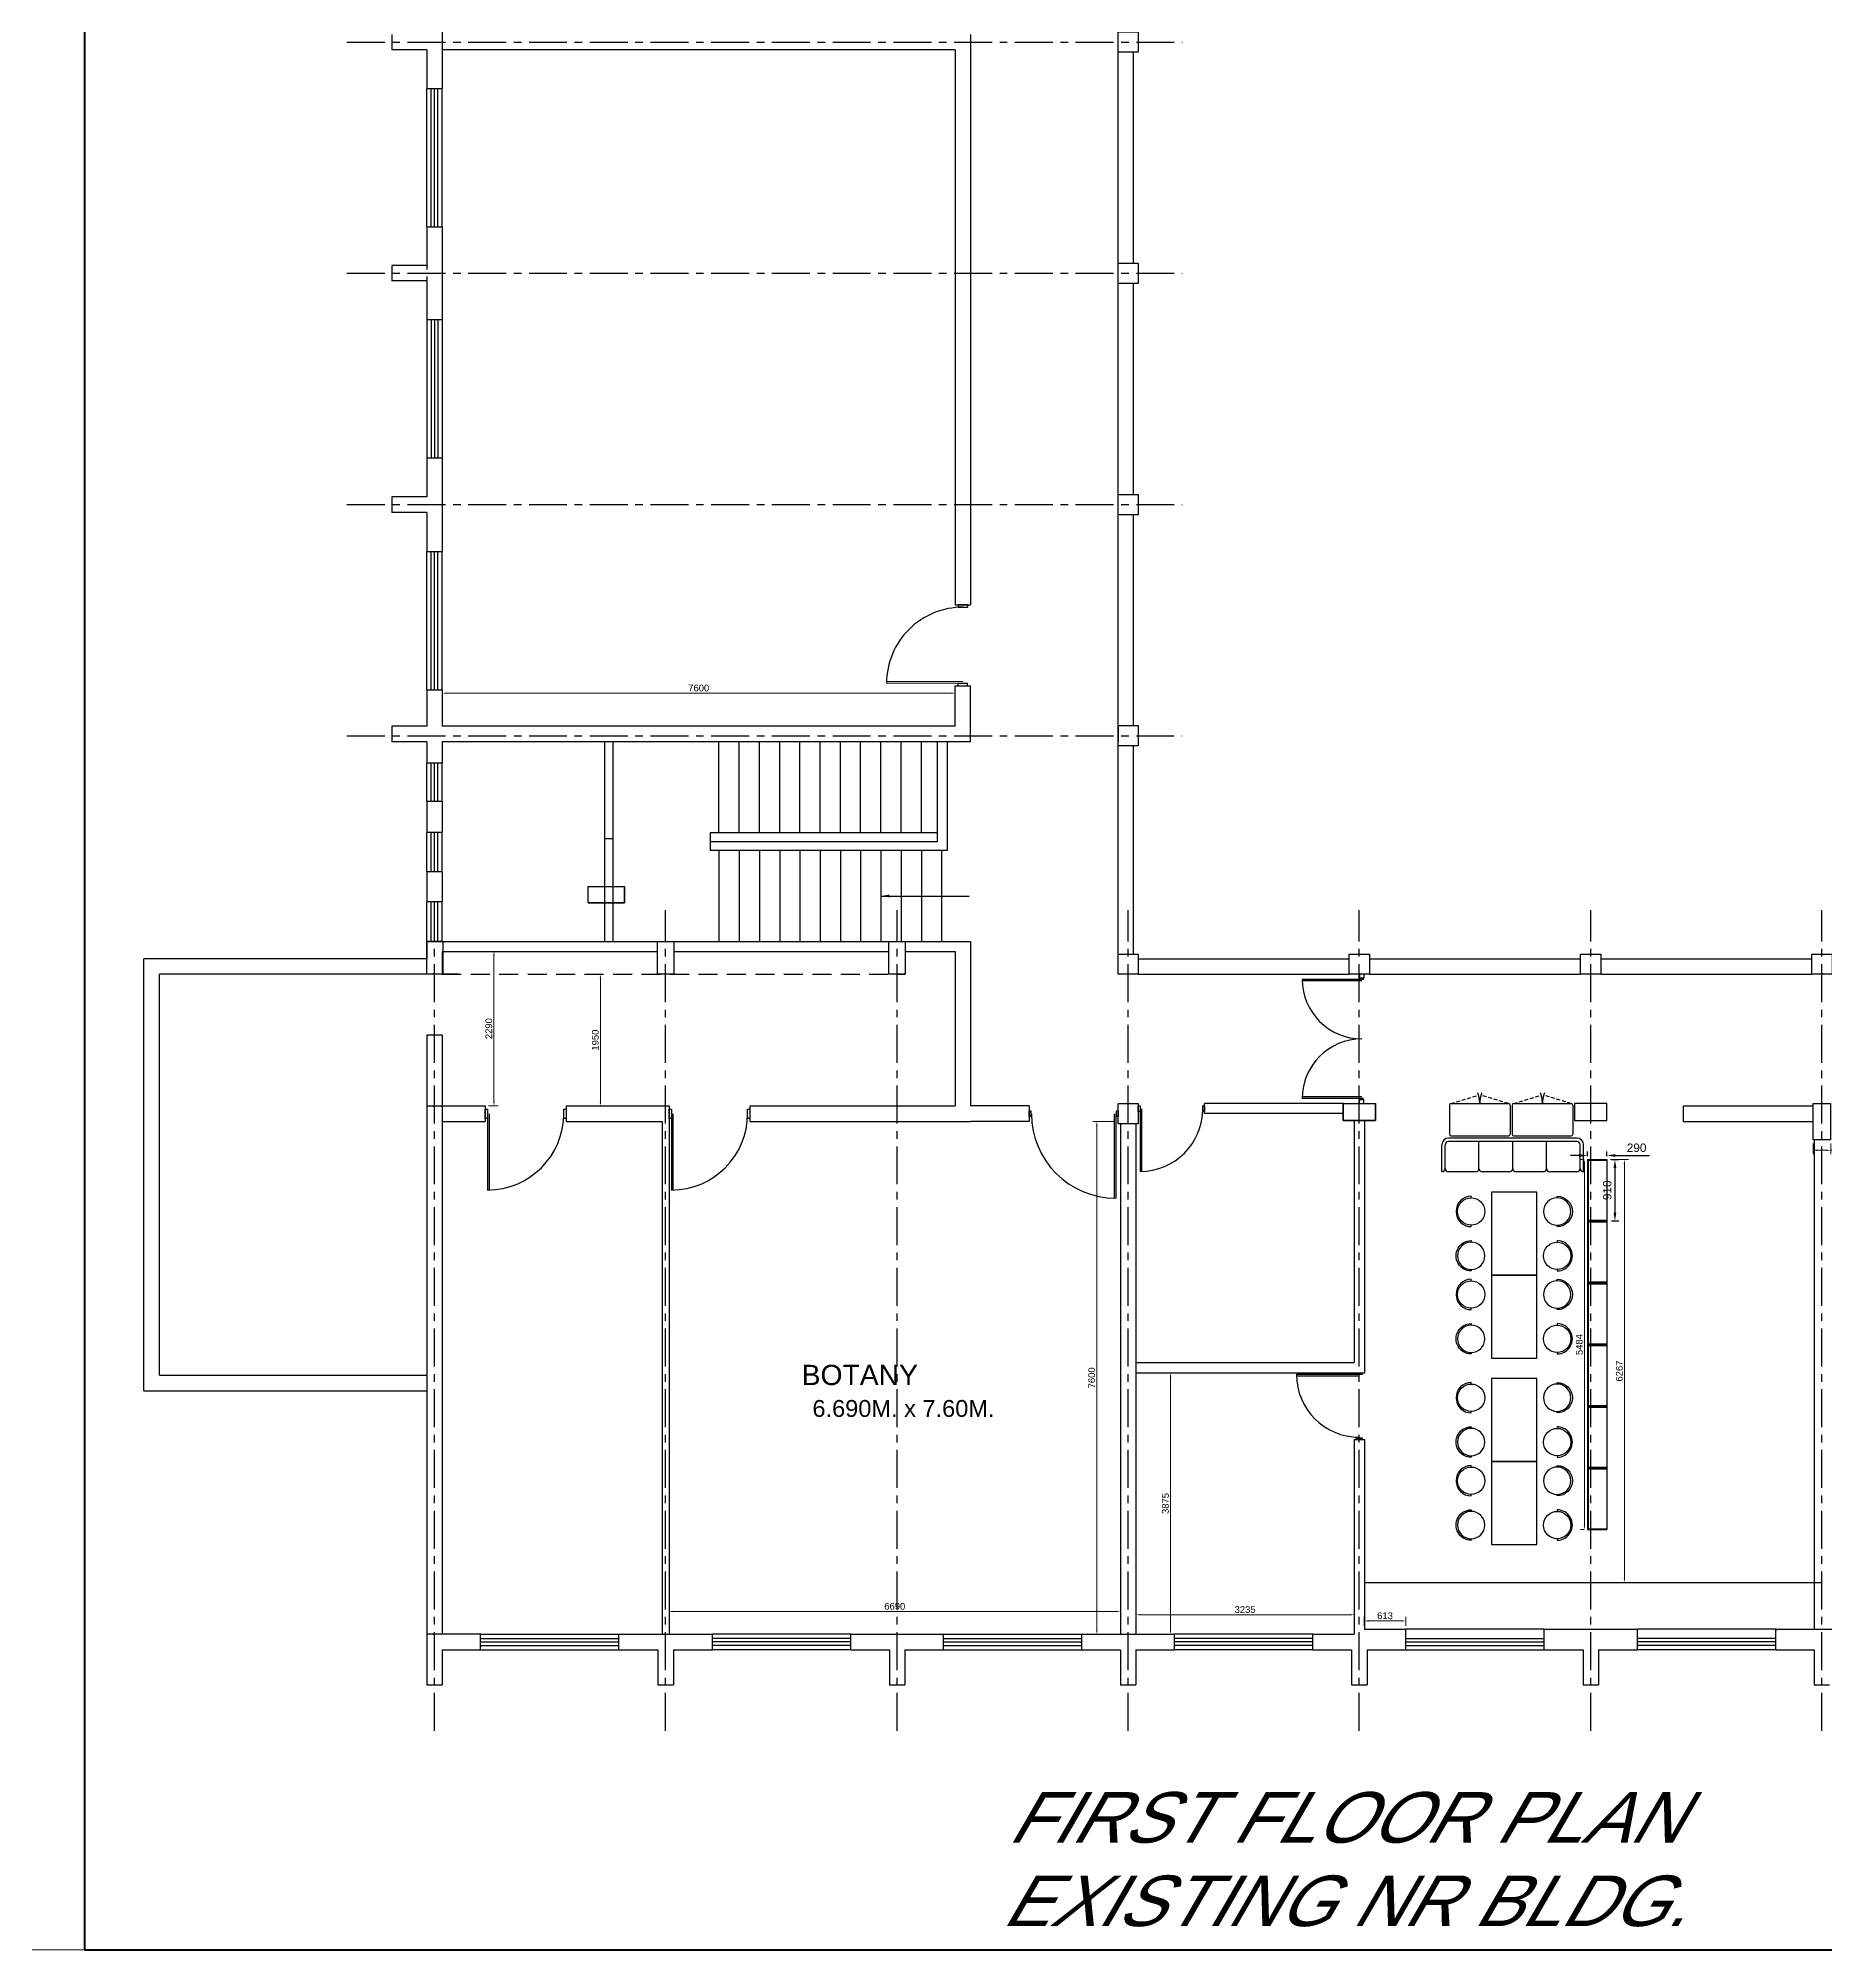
# Model space of a CAD drawing. Extents: x 348043 to 758301, y 133827 to 256568.
# Drawn here: x 579105 to 605595, y 133827 to 162156 of the extents above; entities that cross this region are included whole.
import ezdxf
from ezdxf.enums import TextEntityAlignment as Align

# ---------------------------------------------------------------- set-up
doc = ezdxf.new("R2010")
doc.units = 0
doc.header["$LTSCALE"] = 900
doc.header["$MEASUREMENT"] = 0
doc.header["$PDMODE"] = 34
for name, pattern in [('ACAD_ISO02W100', [15, 12, -3]), ('CENTER', [2, 1.25, -0.25, 0.25, -0.25]), ('HIDDEN', [0.375, 0.25, -0.125])]:
    doc.linetypes.add(name, pattern=pattern)
doc.layers.get('DEFPOINTS').update_dxf_attribs({"color": 3, "linetype": 'CONTINUOUS'})
for name, color, linetype in [('2', 7, 'CONTINUOUS'), ('door', 163, 'CONTINUOUS'), ('TEXT', 2, 'CONTINUOUS')]:
    doc.layers.add(name, color=color, linetype=linetype)
doc.layers.add('COL', color=6, linetype='CONTINUOUS', lineweight=25)
doc.styles.add('ROMANS', font='arial.ttf')
doc.dimstyles.new('MSADIM', dxfattribs={"dimscale": 50, "dimtxt": 2.5, "dimasz": 2.5, "dimexe": 1.2, "dimexo": 1, "dimgap": 1, "dimtad": 1, "dimdec": 0, "dimzin": 1, "dimdsep": 46, "dimtxsty": 'ROMANS', "dimcen": 0, "dimclrd": 3, "dimclrt": 6, "dimadec": 0, "dimazin": 0, "dimtfac": 1, "dimtdec": 0, "dimtofl": 0, "dimtmove": 0, "dimatfit": 3, "dimfxl": 1, "dimtvp": 0.1, "dimtolj": 1, "dimtzin": 1, "dimarcsym": 0})

# ---------------------------------------------------------------- blocks, each defined once
blk = doc.blocks.new('*D32')
at = {"layer": 'DEFPOINTS', "color": 0, "lineweight": 50, "ltscale": 1.25}
for p in [(585728, 148623), (585859, 148623), (585728, 146333)]:
    blk.add_point(p, dxfattribs=at)
at = {"layer": 'door', "color": 0, "linetype": 'ACAD_ISO02W100', "lineweight": 9, "ltscale": 1.25}
blk.add_line((585778, 148623), (585919, 148623), dxfattribs=at)
at = {"layer": 'door', "color": 3, "lineweight": 9, "ltscale": 1.25}
blk.add_line((585859, 146396), (585859, 148561), dxfattribs=at)
at = {"layer": 'door', "color": 0, "lineweight": 9, "ltscale": 1.25}
blk.add_line((585778, 146333), (585919, 146333), dxfattribs=at)
at = {"layer": 'door', "color": 3, "lineweight": 50, "ltscale": 1.25}
for points in [[(585848, 148561), (585869, 148561), (585859, 148623)], [(585848, 146396), (585869, 146396), (585859, 146333)]]:
    blk.add_solid(points, dxfattribs=at)
at = {"layer": 'door', "color": 6, "lineweight": 5, "ltscale": 1.25, "insert": (585783, 147478), "char_height": 100, "attachment_point": 5, "rotation": 90, "style": 'ROMANS'}
blk.add_mtext('\\A1;2290', dxfattribs=at)
blk = doc.blocks.new('*D33')
at = {"layer": 'DEFPOINTS', "color": 0, "lineweight": 50, "ltscale": 1.25}
for p in [(587437, 148283), (587533, 148283), (587533, 146333)]:
    blk.add_point(p, dxfattribs=at)
at = {"layer": 'door', "color": 0, "linetype": 'ACAD_ISO02W100', "lineweight": 9, "ltscale": 1.25}
blk.add_line((587483, 148283), (587377, 148283), dxfattribs=at)
at = {"layer": 'door', "color": 3, "lineweight": 9, "ltscale": 1.25}
blk.add_line((587437, 146396), (587437, 148221), dxfattribs=at)
at = {"layer": 'door', "color": 0, "lineweight": 9, "ltscale": 1.25}
blk.add_line((587483, 146333), (587377, 146333), dxfattribs=at)
at = {"layer": 'door', "color": 3, "lineweight": 50, "ltscale": 1.25}
for points in [[(587426, 148221), (587447, 148221), (587437, 148283)], [(587426, 146396), (587447, 146396), (587437, 146333)]]:
    blk.add_solid(points, dxfattribs=at)
at = {"layer": 'door', "color": 6, "lineweight": 5, "ltscale": 1.25, "insert": (587361, 147308), "char_height": 100, "attachment_point": 5, "rotation": 90, "style": 'ROMANS'}
blk.add_mtext('\\A1;1950', dxfattribs=at)
blk = doc.blocks.new('*D34')
at = {"layer": 'DEFPOINTS', "color": 0, "lineweight": 50, "ltscale": 1.25}
for p in [(592693, 152450), (585093, 151958), (592693, 151958)]:
    blk.add_point(p, dxfattribs=at)
at = {"layer": 'door', "color": 0, "lineweight": 9, "ltscale": 1.25}
blk.add_line((585093, 152008), (585093, 152510), dxfattribs=at)
at = {"layer": 'door', "color": 3, "lineweight": 9, "ltscale": 1.25}
blk.add_line((585155, 152450), (592630, 152450), dxfattribs=at)
at = {"layer": 'door', "color": 0, "linetype": 'ACAD_ISO02W100', "lineweight": 9, "ltscale": 1.25}
blk.add_line((592693, 152008), (592693, 152510), dxfattribs=at)
at = {"layer": 'door', "color": 3, "lineweight": 50, "ltscale": 1.25}
for points in [[(585155, 152461), (585155, 152440), (585093, 152450)], [(592630, 152461), (592630, 152440), (592693, 152450)]]:
    blk.add_solid(points, dxfattribs=at)
at = {"layer": 'door', "color": 6, "lineweight": 5, "ltscale": 1.25, "insert": (588893, 152526), "char_height": 100, "attachment_point": 5, "style": 'ROMANS'}
blk.add_mtext('\\A1;7600', dxfattribs=at)
blk = doc.blocks.new('*D35')
at = {"layer": 'DEFPOINTS', "color": 0, "lineweight": 50, "ltscale": 1.25}
for p in [(595143, 138841), (588453, 138503), (595143, 138503)]:
    blk.add_point(p, dxfattribs=at)
at = {"layer": 'door', "color": 0, "lineweight": 9, "ltscale": 1.25}
blk.add_line((588453, 138553), (588453, 138901), dxfattribs=at)
at = {"layer": 'door', "color": 3, "lineweight": 9, "ltscale": 1.25}
blk.add_line((588515, 138841), (595080, 138841), dxfattribs=at)
at = {"layer": 'door', "color": 0, "linetype": 'ACAD_ISO02W100', "lineweight": 9, "ltscale": 1.25}
blk.add_line((595143, 138553), (595143, 138901), dxfattribs=at)
at = {"layer": 'door', "color": 3, "lineweight": 50, "ltscale": 1.25}
for points in [[(588515, 138851), (588515, 138830), (588453, 138841)], [(595080, 138851), (595080, 138830), (595143, 138841)]]:
    blk.add_solid(points, dxfattribs=at)
at = {"layer": 'door', "color": 6, "lineweight": 5, "ltscale": 1.25, "insert": (591798, 138917), "char_height": 100, "attachment_point": 5, "style": 'ROMANS'}
blk.add_mtext('\\A1;6690', dxfattribs=at)
blk = doc.blocks.new('*D36')
at = {"layer": 'DEFPOINTS', "color": 0, "lineweight": 50, "ltscale": 1.25}
for p in [(595108, 146103), (594793, 138503), (595108, 138503)]:
    blk.add_point(p, dxfattribs=at)
at = {"layer": 'door', "color": 0, "lineweight": 9, "ltscale": 1.25}
blk.add_line((595058, 146103), (594733, 146103), dxfattribs=at)
at = {"layer": 'door', "color": 3, "lineweight": 9, "ltscale": 1.25}
blk.add_line((594793, 146041), (594793, 138566), dxfattribs=at)
at = {"layer": 'door', "color": 0, "linetype": 'ACAD_ISO02W100', "lineweight": 9, "ltscale": 1.25}
blk.add_line((595058, 138503), (594733, 138503), dxfattribs=at)
at = {"layer": 'door', "color": 3, "lineweight": 50, "ltscale": 1.25}
for points in [[(594782, 146041), (594803, 146041), (594793, 146103)], [(594782, 138566), (594803, 138566), (594793, 138503)]]:
    blk.add_solid(points, dxfattribs=at)
at = {"layer": 'door', "color": 6, "lineweight": 5, "ltscale": 1.25, "insert": (594717, 142303), "char_height": 100, "attachment_point": 5, "rotation": 90, "style": 'ROMANS'}
blk.add_mtext('\\A1;7600', dxfattribs=at)
blk = doc.blocks.new('*D37')
at = {"layer": 'DEFPOINTS', "color": 0, "lineweight": 50, "ltscale": 1.25}
for p in [(595373, 142378), (595373, 138503), (595886, 138503)]:
    blk.add_point(p, dxfattribs=at)
at = {"layer": 'door', "color": 0, "lineweight": 9, "ltscale": 1.25}
blk.add_line((595423, 142378), (595946, 142378), dxfattribs=at)
at = {"layer": 'door', "color": 3, "lineweight": 9, "ltscale": 1.25}
blk.add_line((595886, 142316), (595886, 138566), dxfattribs=at)
at = {"layer": 'door', "color": 0, "linetype": 'ACAD_ISO02W100', "lineweight": 9, "ltscale": 1.25}
blk.add_line((595423, 138503), (595946, 138503), dxfattribs=at)
at = {"layer": 'door', "color": 3, "lineweight": 50, "ltscale": 1.25}
for points in [[(595875, 142316), (595896, 142316), (595886, 142378)], [(595875, 138566), (595896, 138566), (595886, 138503)]]:
    blk.add_solid(points, dxfattribs=at)
at = {"layer": 'door', "color": 6, "lineweight": 5, "ltscale": 1.25, "insert": (595810, 140441), "char_height": 100, "attachment_point": 5, "rotation": 90, "style": 'ROMANS'}
blk.add_mtext('\\A1;3875', dxfattribs=at)
blk = doc.blocks.new('*D38')
at = {"layer": 'DEFPOINTS', "color": 0, "lineweight": 50, "ltscale": 1.25}
for p in [(605408, 145828), (605668, 145828), (605668, 145676)]:
    blk.add_point(p, dxfattribs=at)
at = {"layer": 'door', "color": 0, "lineweight": 9, "ltscale": 1.25}
blk.add_line((605408, 145778), (605408, 145616), dxfattribs=at)
at = {"layer": 'door', "color": 3, "lineweight": 9, "ltscale": 1.25}
for p, q in [((605470, 145676), (605605, 145676)), ((605668, 145676), (606003, 145676))]:
    blk.add_line(p, q, dxfattribs=at)
at = {"layer": 'door', "color": 0, "linetype": 'ACAD_ISO02W100', "lineweight": 9, "ltscale": 1.25}
blk.add_line((605668, 145778), (605668, 145616), dxfattribs=at)
at = {"layer": 'door', "color": 3, "lineweight": 50, "ltscale": 1.25}
for points in [[(605470, 145686), (605470, 145665), (605408, 145676)], [(605605, 145686), (605605, 145665), (605668, 145676)]]:
    blk.add_solid(points, dxfattribs=at)
at = {"layer": 'door', "color": 6, "lineweight": 5, "ltscale": 1.25, "insert": (605866, 145752), "char_height": 100, "attachment_point": 5, "style": 'ROMANS'}
blk.add_mtext('\\A1;260', dxfattribs=at)
blk = doc.blocks.new('*D39')
at = {"layer": 'DEFPOINTS', "color": 0, "lineweight": 50, "ltscale": 1.25}
for p in [(598607, 138792), (595373, 138503), (598607, 138503)]:
    blk.add_point(p, dxfattribs=at)
at = {"layer": 'door', "color": 0, "lineweight": 9, "ltscale": 1.25}
blk.add_line((595373, 138553), (595373, 138852), dxfattribs=at)
at = {"layer": 'door', "color": 0, "linetype": 'ACAD_ISO02W100', "lineweight": 9, "ltscale": 1.25}
blk.add_line((598607, 138553), (598607, 138852), dxfattribs=at)
at = {"layer": 'door', "color": 3, "lineweight": 9, "ltscale": 1.25}
blk.add_line((595435, 138792), (598545, 138792), dxfattribs=at)
at = {"layer": 'door', "color": 3, "lineweight": 50, "ltscale": 1.25}
for points in [[(595435, 138802), (595435, 138782), (595373, 138792)], [(598545, 138802), (598545, 138782), (598607, 138792)]]:
    blk.add_solid(points, dxfattribs=at)
at = {"layer": 'door', "color": 6, "lineweight": 5, "ltscale": 1.25, "insert": (596990, 138868), "char_height": 100, "attachment_point": 5, "style": 'ROMANS'}
blk.add_mtext('\\A1;3235', dxfattribs=at)
blk = doc.blocks.new('*D40')
at = {"layer": 'DEFPOINTS', "color": 0, "lineweight": 50, "ltscale": 1.25}
for p in [(598757, 138578), (599370, 138700), (599370, 138578)]:
    blk.add_point(p, dxfattribs=at)
at = {"layer": 'door', "color": 0, "lineweight": 9, "ltscale": 1.25}
blk.add_line((598757, 138628), (598757, 138760), dxfattribs=at)
at = {"layer": 'door', "color": 3, "lineweight": 9, "ltscale": 1.25}
blk.add_line((598820, 138700), (599308, 138700), dxfattribs=at)
at = {"layer": 'door', "color": 0, "linetype": 'ACAD_ISO02W100', "lineweight": 9, "ltscale": 1.25}
blk.add_line((599370, 138628), (599370, 138760), dxfattribs=at)
at = {"layer": 'door', "color": 3, "lineweight": 50, "ltscale": 1.25}
for points in [[(598820, 138711), (598820, 138690), (598757, 138700)], [(599308, 138711), (599308, 138690), (599370, 138700)]]:
    blk.add_solid(points, dxfattribs=at)
at = {"layer": 'door', "color": 6, "lineweight": 5, "ltscale": 1.25, "insert": (599064, 138776), "char_height": 100, "attachment_point": 5, "style": 'ROMANS'}
blk.add_mtext('\\A1;613', dxfattribs=at)
blk = doc.blocks.new('CHA')
at = {"layer": '2', "color": 30, "linetype": 'Continuous'}
for p, q in [((-0.225, 0), (-0.25, 0)), ((0.25, 0), (0.225, 0))]:
    blk.add_line(p, q, dxfattribs=at)
blk.add_circle((0, 0), 0.225, dxfattribs=at)
blk.add_arc((0, 0), 0.25, 180, 0, dxfattribs=at)
blk = doc.blocks.new('*D55')
at = {"layer": 'DEFPOINTS', "color": 0, "lineweight": 50, "ltscale": 1.25}
for p in [(602353, 145538), (602353, 144628), (602471, 144628)]:
    blk.add_point(p, dxfattribs=at)
at = {"layer": 'door', "color": 0, "lineweight": -2, "ltscale": 1.25}
for p, q in [((602421, 145538), (602531, 145538)), ((602421, 144628), (602531, 144628))]:
    blk.add_line(p, q, dxfattribs=at)
at = {"layer": 'door', "color": 3, "lineweight": -2, "ltscale": 1.25}
blk.add_line((602471, 145413), (602471, 144753), dxfattribs=at)
at = {"layer": 'door', "color": 3, "lineweight": 50, "ltscale": 1.25}
for points in [[(602450, 145413), (602492, 145413), (602471, 145538)], [(602450, 144753), (602492, 144753), (602471, 144628)]]:
    blk.add_solid(points, dxfattribs=at)
at = {"layer": 'door', "color": 6, "lineweight": 5, "ltscale": 1.25, "insert": (602357, 145083), "char_height": 125, "attachment_point": 5, "rotation": 90, "style": 'ROMANS'}
blk.add_mtext('\\A1;910', dxfattribs=at)
blk = doc.blocks.new('*D56')
at = {"layer": 'DEFPOINTS', "color": 0, "lineweight": 50, "ltscale": 1.25}
for p in [(602063, 145538), (602353, 145598), (602353, 145538)]:
    blk.add_point(p, dxfattribs=at)
at = {"layer": 'door', "color": 0, "lineweight": -2, "ltscale": 1.25}
for p, q in [((602063, 145588), (602063, 145658)), ((602353, 145588), (602353, 145658))]:
    blk.add_line(p, q, dxfattribs=at)
at = {"layer": 'door', "color": 3, "lineweight": -2, "ltscale": 1.25}
for p, q in [((601938, 145598), (601813, 145598)), ((602478, 145598), (602981, 145598))]:
    blk.add_line(p, q, dxfattribs=at)
at = {"layer": 'door', "color": 3, "lineweight": 50, "ltscale": 1.25}
for points in [[(601938, 145619), (601938, 145577), (602063, 145598)], [(602478, 145619), (602478, 145577), (602353, 145598)]]:
    blk.add_solid(points, dxfattribs=at)
at = {"layer": 'door', "color": 6, "lineweight": 5, "ltscale": 1.25, "insert": (602792, 145712), "char_height": 125, "attachment_point": 5, "style": 'ROMANS'}
blk.add_mtext('\\A1;290', dxfattribs=at)
blk = doc.blocks.new('*D57')
at = {"layer": 'DEFPOINTS', "color": 0, "lineweight": 50, "ltscale": 1.25}
for p in [(602063, 145538), (602019, 140054), (602063, 140054)]:
    blk.add_point(p, dxfattribs=at)
at = {"layer": 'door', "color": 0, "lineweight": 9, "ltscale": 1.25}
blk.add_line((602013, 145538), (601959, 145538), dxfattribs=at)
at = {"layer": 'door', "color": 3, "lineweight": 9, "ltscale": 1.25}
blk.add_line((602019, 145476), (602019, 140117), dxfattribs=at)
at = {"layer": 'door', "color": 0, "linetype": 'ACAD_ISO02W100', "lineweight": 9, "ltscale": 1.25}
blk.add_line((602013, 140054), (601959, 140054), dxfattribs=at)
at = {"layer": 'door', "color": 3, "lineweight": 50, "ltscale": 1.25}
for points in [[(602008, 145476), (602029, 145476), (602019, 145538)], [(602008, 140117), (602029, 140117), (602019, 140054)]]:
    blk.add_solid(points, dxfattribs=at)
at = {"layer": 'door', "color": 6, "lineweight": 5, "ltscale": 1.25, "insert": (601943, 142796), "char_height": 100, "attachment_point": 5, "rotation": 90, "style": 'ROMANS'}
blk.add_mtext('\\A1;5484', dxfattribs=at)
blk = doc.blocks.new('*D58')
at = {"layer": 'DEFPOINTS', "color": 0, "lineweight": 50, "ltscale": 1.25}
for p in [(602353, 145538), (602353, 139271), (602612, 139271)]:
    blk.add_point(p, dxfattribs=at)
at = {"layer": 'door', "color": 0, "lineweight": 9, "ltscale": 1.25}
blk.add_line((602403, 145538), (602672, 145538), dxfattribs=at)
at = {"layer": 'door', "color": 3, "lineweight": 9, "ltscale": 1.25}
blk.add_line((602612, 145476), (602612, 139333), dxfattribs=at)
at = {"layer": 'door', "color": 0, "linetype": 'ACAD_ISO02W100', "lineweight": 9, "ltscale": 1.25}
blk.add_line((602403, 139271), (602672, 139271), dxfattribs=at)
at = {"layer": 'door', "color": 3, "lineweight": 50, "ltscale": 1.25}
for points in [[(602601, 145476), (602622, 145476), (602612, 145538)], [(602601, 139333), (602622, 139333), (602612, 139271)]]:
    blk.add_solid(points, dxfattribs=at)
at = {"layer": 'door', "color": 6, "lineweight": 5, "ltscale": 1.25, "insert": (602536, 142404), "char_height": 100, "attachment_point": 5, "rotation": 90, "style": 'ROMANS'}
blk.add_mtext('\\A1;6267', dxfattribs=at)

msp = doc.modelspace()

# ---------------------------------------------------------------- linework, layer by layer
at = {"layer": 'COL'}
for points in [[(595407.8, 161948.4), (595107.8, 161948.4), (595107.8, 162248.4), (595407.8, 162248.4)], [(595407.8, 158523.4), (595107.8, 158523.4), (595107.8, 158823.4), (595407.8, 158823.4)], [(595407.8, 155093.4), (595107.8, 155093.4), (595107.8, 155393.4), (595407.8, 155393.4)], [(595407.8, 151668.4), (595107.8, 151668.4), (595107.8, 151968.4), (595407.8, 151968.4)], [(587792.8, 149583.4), (587792.8, 149343.4), (587252.8, 149343.4), (587252.8, 149583.4)], [(585102.8, 148768.4), (585102.8, 148283.4), (584862.8, 148283.4), (584862.8, 148768.4)], [(588522.8, 148768.4), (588522.8, 148283.4), (588282.8, 148283.4), (588282.8, 148768.4)], [(591952.8, 148768.4), (591952.8, 148283.4), (591712.8, 148283.4), (591712.8, 148768.4)], [(595407.8, 148583.4), (595407.8, 148283.4), (595107.8, 148283.4), (595107.8, 148583.4)], [(598832.8, 148583.4), (598832.8, 148283.4), (598532.8, 148283.4), (598532.8, 148583.4)], [(602262.8, 148583.4), (602262.8, 148283.4), (601962.8, 148283.4), (601962.8, 148583.4)], [(605687.8, 148583.4), (605687.8, 148283.4), (605387.8, 148283.4), (605387.8, 148583.4)], [(595407.8, 146368.4), (595407.8, 146068.4), (595107.8, 146068.4), (595107.8, 146368.4)], [(598442.8, 146368.4), (598922.8, 146368.4), (598922.8, 146118.4), (598442.8, 146118.4)], [(601872.8, 146118.4), (602352.8, 146118.4), (602352.8, 146368.4), (601872.8, 146368.4)], [(605667.8, 146368.4), (605667.8, 145828.4), (605407.8, 145828.4), (605407.8, 146368.4)]]:
    msp.add_lwpolyline(points, close=True, dxfattribs=at)
msp.add_lwpolyline([(598442.8, 146368.4), (598442.8, 146118.4), (598922.8, 146118.4), (598922.8, 146368.4)], dxfattribs=at)
at = {"layer": 'door', "color": 3, "lineweight": 5, "ltscale": 1.25}
msp.add_line((579792.7, 133827.1), (579792.7, 186893.9), dxfattribs=at)
at = {"layer": 'door', "color": 3, "ltscale": 1.25}
for p, q in [((585092.8, 162785.9), (585092.8, 161410.9)), ((584342.8, 162213.4), (584342.8, 161983.4)), ((592922.8, 162213.4), (592922.8, 153758.4)), ((584862.8, 161983.4), (584342.8, 161983.4)), ((584862.8, 161983.4), (584862.8, 161410.9)), ((592692.8, 161983.4), (585092.8, 161983.4)), ((592692.8, 161983.4), (585092.8, 161983.4)), ((592692.8, 161983.4), (592692.8, 153758.4)), ((592692.8, 161983.4), (592692.8, 153758.4)), ((595107.8, 158823.4), (595107.8, 161948.4)), ((595337.8, 158823.4), (595337.8, 161948.4)), ((584862.8, 161410.9), (585092.8, 161410.9)), ((584862.8, 159360.9), (584862.8, 158728.4)), ((584862.8, 159360.9), (585092.8, 159360.9)), ((585092.8, 159360.9), (585092.8, 157985.9)), ((584342.8, 158788.4), (584342.8, 158558.4)), ((584862.8, 158788.4), (584342.8, 158788.4)), ((584862.8, 158558.4), (584342.8, 158558.4)), ((584862.8, 158623.6), (584862.8, 157985.9)), ((595107.8, 155393.4), (595107.8, 158518.4)), ((595337.8, 155393.4), (595337.8, 158518.4)), ((584862.8, 157985.9), (585092.8, 157985.9)), ((584862.8, 155935.9), (584862.8, 155358.4)), ((584862.8, 155935.9), (585092.8, 155935.9)), ((585092.8, 155935.9), (585092.8, 154550.9)), ((584342.8, 155358.4), (584342.8, 155128.4)), ((584862.8, 155358.4), (584342.8, 155358.4)), ((584862.8, 155128.4), (584342.8, 155128.4)), ((584862.8, 155128.4), (584862.8, 154550.9)), ((595107.8, 151968.4), (595107.8, 155093.4)), ((595337.8, 151968.4), (595337.8, 155093.4)), ((584862.8, 154550.9), (585092.8, 154550.9)), ((592692.8, 153758.4), (592922.8, 153758.4)), ((584862.8, 152500.9), (584862.8, 151958.4)), ((584862.8, 152500.9), (585092.8, 152500.9)), ((585092.8, 152500.9), (585092.8, 151958.4)), ((592692.8, 151958.4), (592692.8, 152558.4)), ((592692.8, 152558.4), (592922.8, 152558.4)), ((592922.8, 151728.4), (592922.8, 152558.4)), ((584342.8, 151958.4), (584342.8, 151728.4)), ((584862.8, 151958.4), (584342.8, 151958.4)), ((592692.8, 151958.4), (585092.8, 151958.4)), ((595107.8, 151968.4), (595107.8, 151728.4)), ((584862.8, 151728.4), (584342.8, 151728.4)), ((584862.8, 151728.4), (584862.8, 151413.4)), ((592922.8, 151728.4), (585092.8, 151728.4)), ((585092.8, 151728.4), (585092.8, 151413.4)), ((587502.8, 148768.4), (587502.8, 151728.4)), ((587622.8, 148768.4), (587622.8, 151728.4)), ((592426.7, 151728.4), (592426.7, 150248.4)), ((592576.7, 151728.4), (592576.7, 150118.4)), ((595107.8, 148583.4), (595107.8, 151668.4)), ((595337.8, 148583.4), (595337.8, 151668.4)), ((585092.8, 151413.4), (584862.8, 151413.4)), ((585092.8, 150843.4), (584862.8, 150843.4)), ((584862.8, 150843.4), (584862.8, 150383.4)), ((585092.8, 150843.4), (585092.8, 150383.4)), ((585092.8, 150383.4), (584862.8, 150383.4)), ((587502.8, 150298.4), (587622.8, 150298.4)), ((592426.7, 150378.4), (589062.8, 150378.4)), ((589062.8, 150378.4), (589062.8, 150118.4)), ((592426.7, 150248.4), (589062.8, 150248.4)), ((592576.7, 150118.4), (589062.8, 150118.4)), ((585092.8, 149803.4), (584862.8, 149803.4)), ((584862.8, 149803.4), (584862.8, 149358.4)), ((585092.8, 149803.4), (585092.8, 149358.4)), ((585092.8, 149358.4), (584862.8, 149358.4)), ((587252.8, 149343.4), (587792.8, 149343.4)), ((585092.8, 148768.4), (584862.8, 148768.4)), ((584862.8, 148768.4), (584862.8, 148513.4)), ((585092.8, 148768.4), (588282.8, 148768.4)), ((588522.8, 148768.4), (591712.8, 148768.4)), ((591952.8, 148768.4), (592922.8, 148768.4)), ((592922.8, 148768.4), (592922.8, 146333.4)), ((584862.8, 148513.4), (580669.9, 148513.4)), ((580669.9, 142111.8), (580669.9, 148513.4)), ((584862.8, 148513.4), (580832.8, 148513.4)), ((585092.8, 148623.4), (588282.8, 148623.4)), ((585092.8, 148623.4), (585092.8, 148283.4)), ((588522.8, 148623.4), (591712.8, 148623.4)), ((591952.8, 148623.4), (592692.8, 148623.4)), ((592692.8, 148623.4), (592692.8, 146333.4)), ((595407.8, 148513.4), (598532.8, 148513.4)), ((598832.8, 148513.4), (601957.8, 148513.4)), ((602262.8, 148513.4), (605387.8, 148513.4)), ((585102.8, 148283.4), (580899.9, 148283.4)), ((580899.9, 142341.8), (580899.9, 148283.4)), ((585327.8, 148283.4), (581062.8, 148283.4)), ((595407.8, 148283.4), (598532.8, 148283.4)), ((598687.8, 148283.4), (598687.8, 148225.9)), ((598747.8, 148225.9), (598687.8, 148225.9)), ((598747.8, 148283.4), (598747.8, 148225.9)), ((598832.8, 148283.4), (601957.8, 148283.4)), ((602262.8, 148283.4), (605387.8, 148283.4)), ((584862.8, 147383.4), (584862.8, 138503.4)), ((585092.8, 147383.4), (584862.8, 147383.4)), ((585092.8, 147383.4), (585092.8, 138503.4)), ((584862.8, 146333.4), (585727.8, 146333.4)), ((585727.8, 146333.4), (585727.8, 146103.4)), ((586927.8, 146333.4), (588452.8, 146333.4)), ((586927.8, 146333.4), (586927.8, 146103.4)), ((588452.8, 146333.4), (588452.8, 138503.4)), ((588452.8, 146333.4), (588452.8, 146103.4)), ((589652.8, 146333.4), (592692.8, 146333.4)), ((589652.8, 146333.4), (589652.8, 146103.4)), ((593787.8, 146333.4), (592922.8, 146333.4)), ((593787.8, 146333.4), (593787.8, 146103.4)), ((598442.8, 146368.4), (596387.8, 146368.4)), ((596387.8, 146218.4), (596387.8, 146368.4)), ((598442.8, 146218.4), (596387.8, 146218.4)), ((598687.8, 146368.4), (598687.8, 146425.9)), ((598747.8, 146425.9), (598687.8, 146425.9)), ((598747.8, 146368.4), (598747.8, 146425.9)), ((603482.8, 146333.4), (605407.8, 146333.4)), ((603482.8, 146333.4), (603482.8, 146103.4)), ((585092.8, 146103.4), (585727.8, 146103.4)), ((586927.8, 146103.4), (588352.8, 146103.4)), ((588352.8, 146103.4), (588352.8, 138503.4)), ((589652.8, 146103.4), (592922.8, 146103.4)), ((593787.8, 146103.4), (592922.8, 146103.4)), ((595142.8, 146068.4), (595142.8, 138503.4)), ((595372.8, 146068.4), (595372.8, 138503.4)), ((598607.4, 146118.4), (598607.4, 142528.4)), ((598757.4, 146118.4), (598757.4, 142378.4)), ((603482.8, 146103.4), (605407.8, 146103.4)), ((605422.8, 145828.4), (605422.8, 138578.4)), ((595372.8, 142528.4), (598607.4, 142528.4)), ((580899.9, 142341.8), (584862.8, 142341.8)), ((595372.8, 142378.4), (598757.4, 142378.4)), ((580669.9, 142111.8), (584862.8, 142111.8)), ((598607.4, 141388.4), (598607.4, 138503.4)), ((598607.4, 141388.4), (598757.4, 141388.4)), ((598757.4, 141388.4), (598757.4, 138578.4)), ((598757.4, 138578.4), (599370.3, 138578.4)), ((599370.3, 138273.4), (599370.3, 138578.4)), ((601420.3, 138273.4), (601420.3, 138578.4)), ((601420.3, 138578.4), (602805.3, 138578.4)), ((602805.3, 138273.4), (602805.3, 138578.4)), ((604855.3, 138578.4), (606220.3, 138578.4)), ((604855.3, 138273.4), (604855.3, 138578.4)), ((585660.3, 138503.4), (584862.8, 138503.4)), ((584862.8, 138503.4), (584862.8, 137753.4)), ((585092.8, 138273.4), (585660.3, 138273.4)), ((585092.8, 138273.4), (585092.8, 137753.4)), ((585660.3, 138273.4), (585660.3, 138503.4)), ((587710.3, 138503.4), (589095.3, 138503.4)), ((587710.3, 138273.4), (587710.3, 138503.4)), ((587710.3, 138273.4), (588287.8, 138273.4)), ((588287.8, 138273.4), (588287.8, 137753.4)), ((588517.8, 138273.4), (589095.3, 138273.4)), ((588517.8, 138273.4), (588517.8, 137753.4)), ((589095.3, 138273.4), (589095.3, 138503.4)), ((591145.3, 138503.4), (592520.3, 138503.4)), ((591145.3, 138273.4), (591145.3, 138503.4)), ((591145.3, 138273.4), (591717.8, 138273.4)), ((591717.8, 138273.4), (591717.8, 137753.4)), ((591947.8, 138273.4), (592520.3, 138273.4)), ((591947.8, 138273.4), (591947.8, 137753.4)), ((592520.3, 138273.4), (592520.3, 138503.4)), ((594570.3, 138503.4), (595945.3, 138503.4)), ((594570.3, 138273.4), (594570.3, 138503.4)), ((594570.3, 138273.4), (595142.8, 138273.4)), ((595142.8, 138273.4), (595142.8, 137753.4)), ((595372.8, 138273.4), (595945.3, 138273.4)), ((595372.8, 138273.4), (595372.8, 137753.4)), ((595945.3, 138273.4), (595945.3, 138503.4)), ((597995.3, 138503.4), (598607.4, 138503.4)), ((597995.3, 138273.4), (597995.3, 138503.4)), ((597995.3, 138273.4), (598567.8, 138273.4)), ((598567.8, 138273.4), (598567.8, 137753.4)), ((598797.8, 138273.4), (599370.3, 138273.4)), ((598797.8, 138273.4), (598797.8, 137753.4)), ((601420.3, 138273.4), (601997.8, 138273.4)), ((601997.8, 138273.4), (601997.8, 137753.4)), ((602227.8, 138273.4), (602805.3, 138273.4)), ((602227.8, 138273.4), (602227.8, 137753.4)), ((604855.3, 138273.4), (605422.8, 138273.4)), ((605422.8, 138273.4), (605422.8, 137753.4)), ((584862.8, 137753.4), (585092.8, 137753.4)), ((588287.8, 137753.4), (588517.8, 137753.4)), ((591717.8, 137753.4), (591947.8, 137753.4)), ((595142.8, 137753.4), (595372.8, 137753.4)), ((598567.8, 137753.4), (598797.8, 137753.4)), ((601997.8, 137753.4), (602227.8, 137753.4)), ((605422.8, 137753.4), (605652.8, 137753.4))]:
    msp.add_line(p, q, dxfattribs=at)
at = {"layer": 'door', "linetype": 'CENTER', "ltscale": 0.5}
for p, q in [((583678.2, 162098.4), (596055.8, 162098.4)), ((583678.2, 158673.4), (596055.8, 158673.4)), ((583678.2, 155243.4), (596055.8, 155243.4)), ((583678.2, 151818.4), (596055.8, 151818.4)), ((584977.8, 137071.2), (584977.8, 149231.4)), ((588402.8, 137071.2), (588402.8, 149231.4)), ((591832.8, 137071.2), (591832.8, 149231.4)), ((595257.8, 137071.2), (595257.8, 149231.4)), ((598682.8, 137071.2), (598682.8, 149231.4)), ((602112.8, 137071.2), (602112.8, 149231.4)), ((605537.8, 137071.2), (605537.8, 149231.4))]:
    msp.add_line(p, q, dxfattribs=at)
at = {"layer": 'door', "color": 13, "ltscale": 1.25}
for p, q in [((584862.8, 159360.9), (584862.8, 161410.9)), ((584927.8, 159360.9), (584927.8, 161410.9)), ((584977.8, 159360.9), (584977.8, 161410.9)), ((585027.8, 159360.9), (585027.8, 161410.9)), ((585092.8, 159360.9), (585092.8, 161410.9)), ((584862.8, 157985.9), (584862.8, 155935.9)), ((584927.8, 157985.9), (584927.8, 155935.9)), ((584977.8, 157985.9), (584977.8, 155935.9)), ((585027.8, 157985.9), (585027.8, 155935.9)), ((585092.8, 157985.9), (585092.8, 155935.9)), ((584862.8, 152500.9), (584862.8, 154550.9)), ((584927.8, 152500.9), (584927.8, 154550.9)), ((584977.8, 152500.9), (584977.8, 154550.9)), ((585027.8, 152500.9), (585027.8, 154550.9)), ((585092.8, 152500.9), (585092.8, 154550.9)), ((592805.7, 152593.6), (591676.1, 152597.9)), ((592805.8, 152617.1), (591676.2, 152621.3)), ((589192.8, 150378.4), (589192.8, 151728.4)), ((589492.8, 150378.4), (589492.8, 151728.4)), ((589792.8, 150378.4), (589792.8, 151728.4)), ((590092.8, 150378.4), (590092.8, 151728.4)), ((590392.8, 150378.4), (590392.8, 151728.4)), ((590692.8, 150378.4), (590692.8, 151728.4)), ((590992.8, 150378.4), (590992.8, 151728.4)), ((591292.8, 150378.4), (591292.8, 151728.4)), ((591592.8, 150378.4), (591592.8, 151728.4)), ((591892.8, 150378.4), (591892.8, 151728.4)), ((592192.8, 150378.4), (592192.8, 151728.4)), ((584862.8, 150843.4), (584862.8, 151413.4)), ((584927.8, 150843.4), (584927.8, 151413.4)), ((584977.8, 150843.4), (584977.8, 151413.4)), ((585027.8, 150843.4), (585027.8, 151413.4)), ((585092.8, 150843.4), (585092.8, 151413.4)), ((584862.8, 149803.4), (584862.8, 150383.4)), ((584927.8, 149803.4), (584927.8, 150383.4)), ((584977.8, 149803.4), (584977.8, 150383.4)), ((585027.8, 149803.4), (585027.8, 150383.4)), ((585092.8, 149803.4), (585092.8, 150383.4)), ((587502.8, 149583.4), (587502.8, 150298.4)), ((587622.8, 149583.4), (587622.8, 150298.4)), ((589192.8, 150118.4), (589192.8, 148768.4)), ((589492.8, 150118.4), (589492.8, 148768.4)), ((589792.8, 150118.4), (589792.8, 148768.4)), ((590092.8, 150118.4), (590092.8, 148768.4)), ((590392.8, 150118.4), (590392.8, 148768.4)), ((590692.8, 150118.4), (590692.8, 148768.4)), ((590992.8, 150118.4), (590992.8, 148768.4)), ((591292.8, 150118.4), (591292.8, 148768.4)), ((591592.8, 150118.4), (591592.8, 148768.4)), ((591892.8, 150118.4), (591892.8, 148768.4)), ((592192.8, 150118.4), (592192.8, 148768.4)), ((592492.8, 150118.4), (592492.8, 148768.4)), ((587792.8, 149343.4), (587792.8, 149583.4)), ((584862.8, 148768.4), (584862.8, 149358.4)), ((584927.8, 148768.4), (584927.8, 149358.4)), ((584977.8, 148768.4), (584977.8, 149358.4)), ((585027.8, 148768.4), (585027.8, 149358.4)), ((585092.8, 148768.4), (585092.8, 149358.4)), ((587502.8, 148768.4), (587502.8, 149343.4)), ((587622.8, 148768.4), (587622.8, 149343.4)), ((598719.1, 148208.7), (597836.3, 148208.7)), ((598719.1, 148185.3), (597836.6, 148185.3)), ((598719.1, 146466.5), (597836.6, 146466.5)), ((585763, 146216.2), (585763, 145086.6)), ((585786.4, 146216.2), (585786.4, 145086.6)), ((588488, 146216.2), (588488, 145086.6)), ((588511.4, 146216.2), (588511.4, 145086.6)), ((595049.2, 146216.2), (595049.2, 144966.8)), ((595072.6, 146216.2), (595072.6, 144966.6)), ((595432.8, 146291.4), (595432.8, 145361.4)), ((595456.2, 146291.4), (595456.2, 145361.7)), ((598719.1, 146443.1), (597836.3, 146443.1)), ((600017, 146344), (600017, 145914)), ((600042, 146369), (600892, 146369)), ((600917, 146344), (600917, 145914)), ((600946.7, 146344), (600946.7, 145914)), ((600971.7, 146369), (601821.7, 146369)), ((601846.7, 146344), (601846.7, 145914)), ((600042, 145889), (600892, 145889)), ((600971.7, 145889), (601821.7, 145889)), ((598681.1, 142353.4), (597751.1, 142353.4)), ((598681.1, 142330), (597751.4, 142330)), ((598757.4, 139270.9), (605537.8, 139270.9)), ((599370.3, 138580.9), (601420.3, 138580.9)), ((604855.3, 138578.4), (602805.3, 138578.4)), ((585660.3, 138503.4), (587710.3, 138503.4)), ((585660.3, 138438.4), (587710.3, 138438.4)), ((585660.3, 138388.4), (587710.3, 138388.4)), ((585660.3, 138338.4), (587710.3, 138338.4)), ((585660.3, 138273.4), (587710.3, 138273.4)), ((591145.3, 138503.4), (589095.3, 138503.4)), ((591145.3, 138438.4), (589095.3, 138438.4)), ((591145.3, 138388.4), (589095.3, 138388.4)), ((591145.3, 138338.4), (589095.3, 138338.4)), ((591145.3, 138273.4), (589095.3, 138273.4)), ((592520.3, 138503.4), (594570.3, 138503.4)), ((592520.3, 138438.4), (594570.3, 138438.4)), ((592520.3, 138388.4), (594570.3, 138388.4)), ((592520.3, 138338.4), (594570.3, 138338.4)), ((592520.3, 138273.4), (594570.3, 138273.4)), ((597995.3, 138503.4), (595945.3, 138503.4)), ((597995.3, 138438.4), (595945.3, 138438.4)), ((597995.3, 138388.4), (595945.3, 138388.4)), ((597995.3, 138338.4), (595945.3, 138338.4)), ((597995.3, 138273.4), (595945.3, 138273.4)), ((599370.3, 138438.4), (601420.3, 138438.4)), ((599370.3, 138388.4), (601420.3, 138388.4)), ((599370.3, 138338.4), (601420.3, 138338.4)), ((599370.3, 138273.4), (601420.3, 138273.4)), ((604855.3, 138438.4), (602805.3, 138438.4)), ((604855.3, 138388.4), (602805.3, 138388.4)), ((604855.3, 138338.4), (602805.3, 138338.4)), ((604855.3, 138273.4), (602805.3, 138273.4))]:
    msp.add_line(p, q, dxfattribs=at)
at = {"layer": 'door', "color": 150, "linetype": 'HIDDEN', "ltscale": 1.25}
msp.add_line((585092.8, 148283.4), (591952.8, 148283.4), dxfattribs=at)
at = {"layer": 'door', "color": 13, "linetype": 'HIDDEN', "ltscale": 0.25}
for p, q in [((600042, 146369), (600448.3, 146493.7)), ((600892, 146369), (600485.7, 146493.7)), ((600971.7, 146369), (601378, 146493.7)), ((601821.7, 146369), (601415.3, 146493.7))]:
    msp.add_line(p, q, dxfattribs=at)
at = {"layer": 'door', "color": 4, "lineweight": 25, "ltscale": 1.25}
for p, q in [((599905.6, 145355.6), (599905.6, 145755.6)), ((599955.6, 145405.6), (599955.6, 145755.6)), ((601905.6, 145855.6), (600005.6, 145855.6)), ((601905.6, 145805.6), (600005.6, 145805.6)), ((600455.6, 145405.6), (600455.6, 145805.6)), ((600955.6, 145405.6), (600955.6, 145805.6)), ((601455.6, 145405.6), (601455.6, 145805.6)), ((601955.6, 145405.6), (601955.6, 145755.6)), ((602005.6, 145355.6), (602005.6, 145755.6)), ((599905.6, 145355.6), (599905.6, 145355.6)), ((600405.6, 145355.6), (600005.6, 145355.6)), ((600905.6, 145355.6), (600505.6, 145355.6)), ((601405.6, 145355.6), (601005.6, 145355.6)), ((601905.6, 145355.6), (601505.6, 145355.6)), ((602005.6, 145355.6), (602005.6, 145355.6))]:
    msp.add_line(p, q, dxfattribs=at)
at = {"layer": 'door', "color": 230, "ltscale": 1.25}
for p, q in [((602062.8, 145538.1), (602062.8, 144628.1)), ((602062.8, 145538.1), (602352.8, 145538.1)), ((602072.8, 145528.1), (602072.8, 144638.1)), ((602072.8, 145528.1), (602352.8, 145528.1)), ((602352.8, 145538.1), (602352.8, 144628.1)), ((602062.8, 144628.1), (602352.8, 144628.1)), ((602062.8, 144623.4), (602062.8, 143713.4)), ((602062.8, 144623.4), (602352.8, 144623.4)), ((602072.8, 144638.1), (602352.8, 144638.1)), ((602072.8, 144613.4), (602072.8, 143723.4)), ((602072.8, 144613.4), (602352.8, 144613.4)), ((602352.8, 144623.4), (602352.8, 143713.4)), ((602062.8, 143713.4), (602352.8, 143713.4)), ((602062.8, 143708.6), (602062.8, 142798.6)), ((602062.8, 143708.6), (602352.8, 143708.6)), ((602072.8, 143723.4), (602352.8, 143723.4)), ((602072.8, 143698.6), (602072.8, 142808.6)), ((602072.8, 143698.6), (602352.8, 143698.6)), ((602352.8, 143708.6), (602352.8, 142798.6)), ((602062.8, 142798.6), (602352.8, 142798.6)), ((602062.8, 142793.9), (602062.8, 141883.9)), ((602062.8, 142793.9), (602352.8, 142793.9)), ((602072.8, 142808.6), (602352.8, 142808.6)), ((602072.8, 142783.9), (602072.8, 141893.9)), ((602072.8, 142783.9), (602352.8, 142783.9)), ((602352.8, 142793.9), (602352.8, 141883.9)), ((602062.8, 141883.9), (602352.8, 141883.9)), ((602062.8, 141879.1), (602062.8, 140969.1)), ((602062.8, 141879.1), (602352.8, 141879.1)), ((602072.8, 141893.9), (602352.8, 141893.9)), ((602072.8, 141869.1), (602072.8, 140979.1)), ((602072.8, 141869.1), (602352.8, 141869.1)), ((602352.8, 141879.1), (602352.8, 140969.1)), ((602062.8, 140969.1), (602352.8, 140969.1)), ((602062.8, 140964.4), (602062.8, 140054.4)), ((602062.8, 140964.4), (602352.8, 140964.4)), ((602072.8, 140979.1), (602352.8, 140979.1)), ((602072.8, 140954.4), (602072.8, 140064.4)), ((602072.8, 140954.4), (602352.8, 140954.4)), ((602352.8, 140964.4), (602352.8, 140054.4)), ((602062.8, 140054.4), (602352.8, 140054.4)), ((602072.8, 140064.4), (602352.8, 140064.4))]:
    msp.add_line(p, q, dxfattribs=at)
at = {"layer": 'door', "color": 1, "lineweight": 50, "ltscale": 1.25}
msp.add_lwpolyline([(579792.7, 133827.1), (627867, 133827.1), (627867, 190619), (579792.7, 190619)], close=True, dxfattribs=at)
at = {"layer": 'door', "color": 3, "lineweight": 5, "ltscale": 1.25}
msp.add_lwpolyline([(529956.6, 186893.9), (579792.7, 186893.9), (579792.7, 133827.1), (529956.6, 133827.1)], close=True, dxfattribs=at)
at = {"layer": 'door', "color": 13, "ltscale": 1.25}
for points in [[(592880.7, 153722.9), (592880.8, 153758.2), (592739.2, 153758.7), (592739.1, 153723.5)], [(592876.3, 152558.2), (592876.5, 152593.4), (592734.9, 152593.9), (592734.7, 152558.7)], [(598741.9, 148225.9), (598741.9, 148208.7), (598693.9, 148208.7), (598693.9, 148225.9)], [(585727.8, 146287), (585763, 146287), (585763, 146145.4), (585727.8, 146145.4)], [(586892.6, 146287), (586927.8, 146287), (586927.8, 146145.4), (586892.6, 146145.4)], [(588452.8, 146287), (588488, 146287), (588488, 146145.4), (588452.8, 146145.4)], [(589617.6, 146287), (589652.8, 146287), (589652.8, 146145.4), (589617.6, 146145.4)], [(593787.8, 146261.8), (593812.8, 146261.8), (593812.8, 146175), (593787.8, 146175)], [(595082.8, 146261.8), (595107.8, 146261.8), (595107.8, 146175), (595082.8, 146175)], [(595407.8, 146334.8), (595432.8, 146334.8), (595432.8, 146248), (595407.8, 146248)], [(596362.8, 146334.8), (596387.8, 146334.8), (596387.8, 146248), (596362.8, 146248)], [(598741.9, 146425.9), (598741.9, 146443.1), (598693.9, 146443.1), (598693.9, 146425.9)], [(598724.4, 142378.4), (598724.4, 142353.4), (598637.7, 142353.4), (598637.7, 142378.4)], [(598724.4, 141413.4), (598724.4, 141388.4), (598637.7, 141388.4), (598637.7, 141413.4)]]:
    msp.add_lwpolyline(points, close=True, dxfattribs=at)
at = {"layer": 'door', "color": 1, "lineweight": 25, "ltscale": 1.25}
for points in [[(600642.8, 143825.2), (601312.8, 143825.2), (601312.8, 145055.2), (600642.8, 145055.2)], [(600642.8, 142595.2), (601312.8, 142595.2), (601312.8, 143825.2), (600642.8, 143825.2)], [(600642.8, 141065.2), (601312.8, 141065.2), (601312.8, 142295.2), (600642.8, 142295.2)], [(600642.8, 139835.1), (601312.8, 139835.1), (601312.8, 141065.1), (600642.8, 141065.1)]]:
    msp.add_lwpolyline(points, close=True, dxfattribs=at)
at = {"layer": 'door', "color": 13, "ltscale": 1.25}
for centre, radius, start, end in [((592805.7, 152593.6), 1129.6, 89.78496, 179.78496), ((598719.1, 148208.7), 882.8, 180, 270), ((598719.1, 146443.1), 882.8, 90, 180), ((585763, 146216.2), 1129.6, 270, 0), ((588488, 146216.2), 1129.6, 270, 0), ((595072.6, 146216.2), 1249.6, 180, 270), ((595432.8, 146291.4), 930, 270, 0), ((600042, 146344), 25, 90, 180), ((600892, 146344), 25, 0, 90), ((600971.7, 146344), 25, 90, 180), ((601821.7, 146344), 25, 0, 90), ((600042, 145914), 25, 180, 270), ((600892, 145914), 25, 270, 0), ((600971.7, 145914), 25, 180, 270), ((601821.7, 145914), 25, 270, 0), ((598681.1, 142353.4), 930, 180, 270)]:
    msp.add_arc(centre, radius, start, end, dxfattribs=at)
at = {"layer": 'door', "color": 13, "linetype": 'HIDDEN', "ltscale": 1.25}
for centre, start, end in [((600042, 146369), 0, 21.53991), ((600892, 146369), 158.46009, 180), ((600971.7, 146369), 0, 21.53991), ((601821.7, 146369), 158.46009, 180)]:
    msp.add_arc(centre, 425, start, end, dxfattribs=at)
at = {"layer": 'door', "color": 4, "lineweight": 25, "ltscale": 1.25}
for centre, radius, start, end in [((600005.6, 145755.6), 100, 90, 180), ((600005.6, 145755.6), 50, 90, 180), ((601905.6, 145755.6), 100, 0, 90), ((601905.6, 145755.6), 50, 0, 90), ((599905.6, 145405.6), 50, 270, 0), ((600005.6, 145405.6), 50, 180, 270), ((600405.6, 145405.6), 50, 270, 0), ((600505.6, 145405.6), 50, 180, 270), ((600905.6, 145405.6), 50, 270, 0), ((601005.6, 145405.6), 50, 180, 270), ((601405.6, 145405.6), 50, 270, 0), ((601505.6, 145405.6), 50, 180, 270), ((601905.6, 145405.6), 50, 270, 0), ((602005.6, 145405.6), 50, 180, 270)]:
    msp.add_arc(centre, radius, start, end, dxfattribs=at)
at = {"layer": 'door', "color": 3, "ltscale": 1.25}
msp.add_arc((604880.3, 138553.4), 25, 90, 180, dxfattribs=at)

# ---------------------------------------------------------------- block references
at = {"layer": '2', "color": 30, "linetype": 'Continuous', "yscale": -900.0013969862347, "zscale": 750}
for p, xscale, rotation in [((600341, 144768.5), -900.0013969862347, 89.97137178533984), ((600341, 144768.5), -900.0013969862347, 89.97137178533984), ((601614.6, 144768.5), 900.0013969862347, 270.0286282146602), ((601614.6, 144768.5), 900.0013969862347, 270.0286282146602), ((600341, 144111.9), 900.0013969862347, 90.0286282146602), ((600341, 144111.9), 900.0013969862347, 90.0286282146602), ((601614.6, 144111.9), -900.0013969862347, 269.9713717853398), ((601614.6, 144111.9), -900.0013969862347, 269.9713717853398), ((600341, 143538.5), -900.0013969862347, 89.97137178533984), ((600341, 143538.5), -900.0013969862347, 89.97137178533984), ((601614.6, 143538.5), 900.0013969862347, 270.0286282146602), ((601614.6, 143538.5), 900.0013969862347, 270.0286282146602), ((600341, 142881.9), 900.0013969862347, 90.0286282146602), ((600341, 142881.9), 900.0013969862347, 90.0286282146602), ((601614.6, 142881.9), -900.0013969862347, 269.9713717853398), ((601614.6, 142881.9), -900.0013969862347, 269.9713717853398), ((600341, 142008.5), -900.0013969862347, 89.97137178533984), ((600341, 142008.5), -900.0013969862347, 89.97137178533984), ((601614.6, 142008.5), 900.0013969862347, 270.0286282146602), ((601614.6, 142008.5), 900.0013969862347, 270.0286282146602), ((600341, 141351.9), 900.0013969862347, 90.0286282146602), ((600341, 141351.9), 900.0013969862347, 90.0286282146602), ((601614.6, 141351.9), -900.0013969862347, 269.9713717853398), ((601614.6, 141351.9), -900.0013969862347, 269.9713717853398), ((600341, 140778.5), -900.0013969862347, 89.97137178533984), ((600341, 140778.5), -900.0013969862347, 89.97137178533984), ((601614.6, 140778.5), 900.0013969862347, 270.0286282146602), ((601614.6, 140778.5), 900.0013969862347, 270.0286282146602), ((600341, 140121.8), 900.0013969862347, 90.0286282146602), ((600341, 140121.8), 900.0013969862347, 90.0286282146602), ((601614.6, 140121.8), -900.0013969862347, 269.9713717853398), ((601614.6, 140121.8), -900.0013969862347, 269.9713717853398)]:
    msp.add_blockref('CHA', p, dxfattribs=dict(at, xscale=xscale, rotation=rotation))

# ---------------------------------------------------------------- texts
at = {"layer": 'TEXT', "color": 4, "style": 'ROMANS'}
for s, height, p in [('BOTANY', 300, (590418.8, 142195.8)), ('6.690M. x 7.60M.', 250, (590578.2, 141724.5))]:
    msp.add_text(s, height=height, dxfattribs=at).set_placement(p)
at = {"layer": 'TEXT', "color": 1, "style": 'ROMANS', "oblique": 30}
for s, p in [('FIRST FLOOR PLAN', (598438.6, 135789.5)), ('EXISTING NR BLDG.', (598438.6, 134552.5))]:
    msp.add_text(s, height=750, dxfattribs=at).set_placement(p, align=Align.MIDDLE)

# ---------------------------------------------------------------- dimensions: what is measured, and where the dimension line sits
at = {"layer": 'door', "color": 1, "lineweight": 5, "ltscale": 1.25}
for base, p1, p2, picture, middle in [((592692.8, 152450.3), (585092.8, 151958.4), (592692.8, 151958.4), '*D34', (588892.8, 152526.4)), ((605667.8, 145675.8), (605407.8, 145828.4), (605667.8, 145828.4), '*D38', (605866.4, 145751.9)), ((595142.8, 138840.9), (588452.8, 138503.4), (595142.8, 138503.4), '*D35', (591797.8, 138917)), ((598607.4, 138792), (595372.8, 138503.4), (598607.4, 138503.4), '*D39', (596990.1, 138868.1)), ((599370.3, 138700.1), (598757.4, 138578.4), (599370.3, 138578.4), '*D40', (599063.9, 138776.2))]:
    dim = msp.add_linear_dim(base=base, p1=p1, p2=p2, dimstyle='MSADIM', override={"dimtxt": 2, "dimasz": 1.25, "dimgap": 0.5, "dimlwd": 9, "dimlwe": 9}, dxfattribs=at)
    dim.commit()
    dim.dimension.update_dxf_attribs({"geometry": picture, "text_midpoint": middle})
for base, p1, p2, picture, middle in [((585858.6, 148623.4), (585727.8, 146333.4), (585727.8, 148623.4), '*D32', (585782.5, 147478.4)), ((587436.6, 148283.4), (587533.3, 146333.4), (587533.3, 148283.4), '*D33', (587360.5, 147308.4)), ((594792.8, 138503.4), (595107.8, 146103.4), (595107.8, 138503.4), '*D36', (594716.7, 142303.4)), ((602018.8, 140054.4), (602062.8, 145538.1), (602062.8, 140054.4), '*D57', (601942.7, 142796.2)), ((602611.9, 139270.9), (602352.8, 145538.1), (602352.8, 139270.9), '*D58', (602535.8, 142404.5)), ((595885.7, 138503.4), (595372.8, 142378.4), (595372.8, 138503.4), '*D37', (595809.7, 140440.9))]:
    dim = msp.add_linear_dim(base=base, p1=p1, p2=p2, angle=90, dimstyle='MSADIM', override={"dimtxt": 2, "dimasz": 1.25, "dimgap": 0.5, "dimlwd": 9, "dimlwe": 9}, dxfattribs=at)
    dim.commit()
    dim.dimension.update_dxf_attribs({"geometry": picture, "text_midpoint": middle})
at = {"layer": 'door', "color": 4, "lineweight": 5, "ltscale": 1.25}
dim = msp.add_linear_dim(base=(602352.8, 145597.8), p1=(602062.8, 145538.1), p2=(602352.8, 145538.1), dimstyle='MSADIM', override={"dimfxlon": 1}, dxfattribs=at)
dim.commit()
dim.dimension.update_dxf_attribs({"geometry": '*D56', "text_midpoint": (602791.8, 145711.7)})
dim = msp.add_linear_dim(base=(602470.9, 144628.1), p1=(602352.8, 145538.1), p2=(602352.8, 144628.1), angle=90, dimstyle='MSADIM', override={"dimfxlon": 1}, dxfattribs=at)
dim.commit()
dim.dimension.update_dxf_attribs({"geometry": '*D55', "text_midpoint": (602357.1, 145083.1)})

# ---------------------------------------------------------------- leaders
at = {"layer": 'door', "color": 3, "ltscale": 1.25}
msp.add_leader([(591592.8, 149443.4), (592900.8, 149443.4)], dimstyle='MSADIM', override={"dimgap": 1, "dimtad": 0, "dimfxlon": 1}, dxfattribs=at)

doc.saveas('drawing.dxf')
